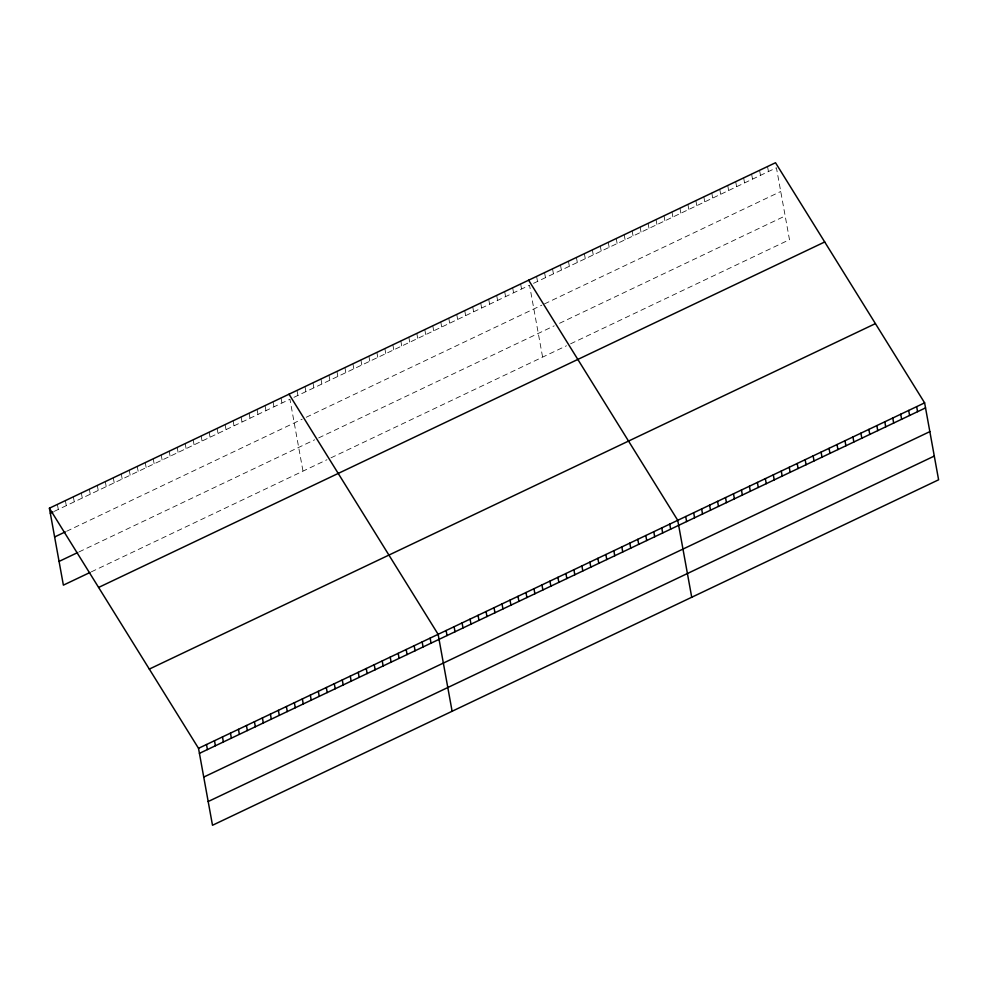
<?xml version="1.0" encoding="UTF-8"?>
<svg xmlns="http://www.w3.org/2000/svg" width="988" height="988" viewBox="0 0 988 988"><rect width="100%" height="100%" fill="white"/><g stroke="black" fill="none" stroke-linecap="round" stroke-linejoin="round"><path stroke-width="0.74" stroke-dasharray="4.94 3.71" d="M54.303 511.339L289.929 399.238L302.995 471.14M293.918 397.337L529.543 285.236L542.61 357.137M533.52 283.334L776.42 167.775L789.486 239.676L570.484 343.873M66.604 531.272L302.229 419.159M306.218 417.269L541.819 305.168M544.474 303.909L780.73 191.499M79.04 551.909L314.653 439.808M318.655 437.906L554.231 325.83M559.541 323.298L785.176 215.952M91.341 571.842L326.954 459.741M330.955 457.839L566.507 345.763M767.54 166.527L768.454 171.566M759.574 170.319L760.488 175.345M751.609 174.098L752.523 179.137M743.655 177.889L744.569 182.928M735.69 181.681L736.603 186.72M727.724 185.472L728.638 190.511M719.758 189.264L720.672 194.29M711.792 193.043L712.706 198.082M703.827 196.834L704.74 201.873M695.873 200.626L696.787 205.665M687.907 204.417L688.821 209.456M679.942 208.209L680.856 213.235M671.976 211.988L672.89 217.027M664.01 215.779L664.924 220.818M656.044 219.571L656.958 224.609M648.091 223.362L649.005 228.401M640.125 227.154L641.039 232.18M632.159 230.933L633.073 235.971M624.194 234.724L625.108 239.763M616.228 238.516L617.142 243.554M608.262 242.307L609.176 247.346M600.309 246.098L601.223 251.125M592.343 249.89L593.257 254.916M584.377 253.669L585.291 258.708M576.412 257.46L577.325 262.499M568.446 261.252L569.36 266.291M560.48 265.043L561.394 270.07M552.514 268.835L553.441 273.861M544.561 272.614L545.475 277.653M536.595 276.405L537.509 281.444M520.639 284.001L521.553 289.027M512.661 287.792L513.575 292.831M504.67 291.596L505.584 296.635M496.68 295.4L497.594 300.426M488.69 299.191L489.603 304.23M480.711 302.995L481.625 308.034M472.721 306.799L473.635 311.838M464.731 310.603L465.644 315.629M456.74 314.394L457.654 319.433M448.762 318.198L449.676 323.237M440.772 322.002L441.685 327.028M432.781 325.793L433.695 330.832M424.791 329.597L425.717 334.636M416.813 333.401L417.726 338.427M408.822 337.204L409.736 342.231M400.832 340.996L401.746 346.035M392.854 344.8L393.767 349.838M384.863 348.603L385.777 353.63M376.873 352.395L377.786 357.434M368.882 356.199L369.796 361.238M360.904 360.003L361.818 365.029M352.914 363.794L353.828 368.833M344.923 367.598L345.837 372.637M336.933 371.402L337.847 376.44M328.955 375.205L329.869 380.232M320.964 378.997L321.878 384.036M312.974 382.801L313.888 387.839M304.983 386.604L305.91 391.631M297.005 390.396L297.919 395.435M281.024 398.003L281.938 403.03M273.046 401.807L273.96 406.834M265.056 405.599L265.97 410.638M257.065 409.403L257.979 414.441M249.075 413.206L249.989 418.233M241.097 416.998L242.011 422.037M233.106 420.802L234.02 425.84M225.116 424.605L226.03 429.632M217.125 428.397L218.039 433.436M209.147 432.201L210.061 437.239M201.157 436.004L202.071 441.043M193.166 439.808L194.08 444.835M185.176 443.6L186.102 448.638M177.198 447.403L178.112 452.442M169.207 451.207L170.121 456.234M161.217 454.999L162.131 460.038M153.239 458.803L154.153 463.841M145.248 462.606L146.162 467.633M137.258 466.398L138.172 471.437M129.267 470.202L130.181 475.24M121.289 474.005L122.203 479.044M113.299 477.809L114.213 482.836M105.308 481.601L106.222 486.639M97.318 485.404L98.232 490.443M89.34 489.208L90.254 494.235M81.349 493L82.263 498.038M73.359 496.803L74.273 501.842M65.369 500.607L66.295 505.646M57.39 504.411L58.304 509.438"/><path stroke-width="1.48" d="M49.4 508.203L775.506 162.736L924.62 402.857L938.6 479.798L212.494 825.264L198.514 748.324L49.4 508.203L63.38 585.143L90.007 572.472M50.314 513.241L52.982 511.969M54.624 536.966L65.282 531.902M59.07 561.419L77.706 552.551M98.602 587.44L824.708 241.974M149.312 669.086L875.405 323.619M198.514 748.324L924.62 402.857M199.428 753.362L925.534 407.896M203.738 777.087L929.844 431.62M208.184 801.54L934.29 456.061M528.629 280.197L677.743 520.318L691.724 597.258M289.015 394.2L438.129 634.321L452.109 711.261M916.654 406.648L917.568 411.675M908.688 410.44L909.602 415.466M900.723 414.219L901.636 419.258M892.769 418.01L893.683 423.049M884.803 421.802L885.717 426.841M876.838 425.593L877.752 430.62M868.872 429.385L869.786 434.411M860.906 433.164L861.82 438.203M852.94 436.955L853.854 441.994M844.975 440.747L845.901 445.786M837.021 444.538L837.935 449.565M829.056 448.33L829.969 453.356M821.09 452.109L822.004 457.148M813.124 455.9L814.038 460.939M805.158 459.692L806.072 464.731M797.193 463.483L798.119 468.51M789.239 467.275L790.153 472.301M781.273 471.054L782.187 476.093M773.308 474.845L774.221 479.884M765.342 478.637L766.256 483.675M757.376 482.428L758.29 487.455M749.41 486.22L750.337 491.246M741.457 489.999L742.371 495.037M733.491 493.79L734.405 498.829M725.525 497.582L726.439 502.62M717.56 501.373L718.474 506.412M709.594 505.164L710.508 510.191M701.628 508.944L702.554 513.982M693.675 512.735L694.589 517.774M685.709 516.526L686.623 521.565M669.753 524.122L670.667 529.148M661.762 527.913L662.689 532.952M653.784 531.717L654.698 536.756M645.794 535.521L646.708 540.547M637.803 539.312L638.717 544.351M629.825 543.116L630.739 548.155M621.835 546.92L622.749 551.946M613.844 550.711L614.758 555.75M605.854 554.515L606.768 559.554M597.876 558.319L598.79 563.358M589.885 562.123L590.799 567.149M581.895 565.914L582.809 570.953M573.904 569.718L574.818 574.757M565.926 573.522L566.84 578.548M557.936 577.313L558.85 582.352M549.946 581.117L550.859 586.156M541.955 584.921L542.881 589.96M533.977 588.725L534.891 593.751M525.986 592.516L526.9 597.555M517.996 596.32L518.91 601.359M510.018 600.124L510.932 605.15M502.028 603.915L502.941 608.954M494.037 607.719L494.951 612.758M486.047 611.523L486.961 616.549M478.069 615.314L478.982 620.353M470.078 619.118L470.992 624.157M462.088 622.922L463.002 627.96M454.097 626.725L455.011 631.752M446.119 630.517L447.033 635.556M430.138 638.125L431.052 643.151M422.148 641.916L423.074 646.955M414.17 645.72L415.084 650.759M406.179 649.524L407.093 654.562M398.189 653.327L399.103 658.354M390.211 657.119L391.125 662.158M382.22 660.923L383.134 665.961M374.23 664.726L375.144 669.753M366.239 668.518L367.153 673.557M358.261 672.322L359.175 677.36M350.271 676.125L351.185 681.152M342.28 679.917L343.194 684.956M334.29 683.721L335.204 688.76M326.312 687.525L327.226 692.563M318.321 691.328L319.235 696.355M310.331 695.12L311.245 700.159M302.34 698.924L303.267 703.962M294.362 702.727L295.276 707.754M286.372 706.519L287.286 711.558M278.381 710.323L279.295 715.361M270.403 714.126L271.317 719.165M262.413 717.93L263.327 722.957M254.422 721.722L255.336 726.76M246.432 725.525L247.346 730.564M238.454 729.329L239.368 734.356M230.463 733.121L231.377 738.16M222.473 736.925L223.387 741.963M214.482 740.728L215.396 745.755M206.504 744.52L207.418 749.559"/></g></svg>
